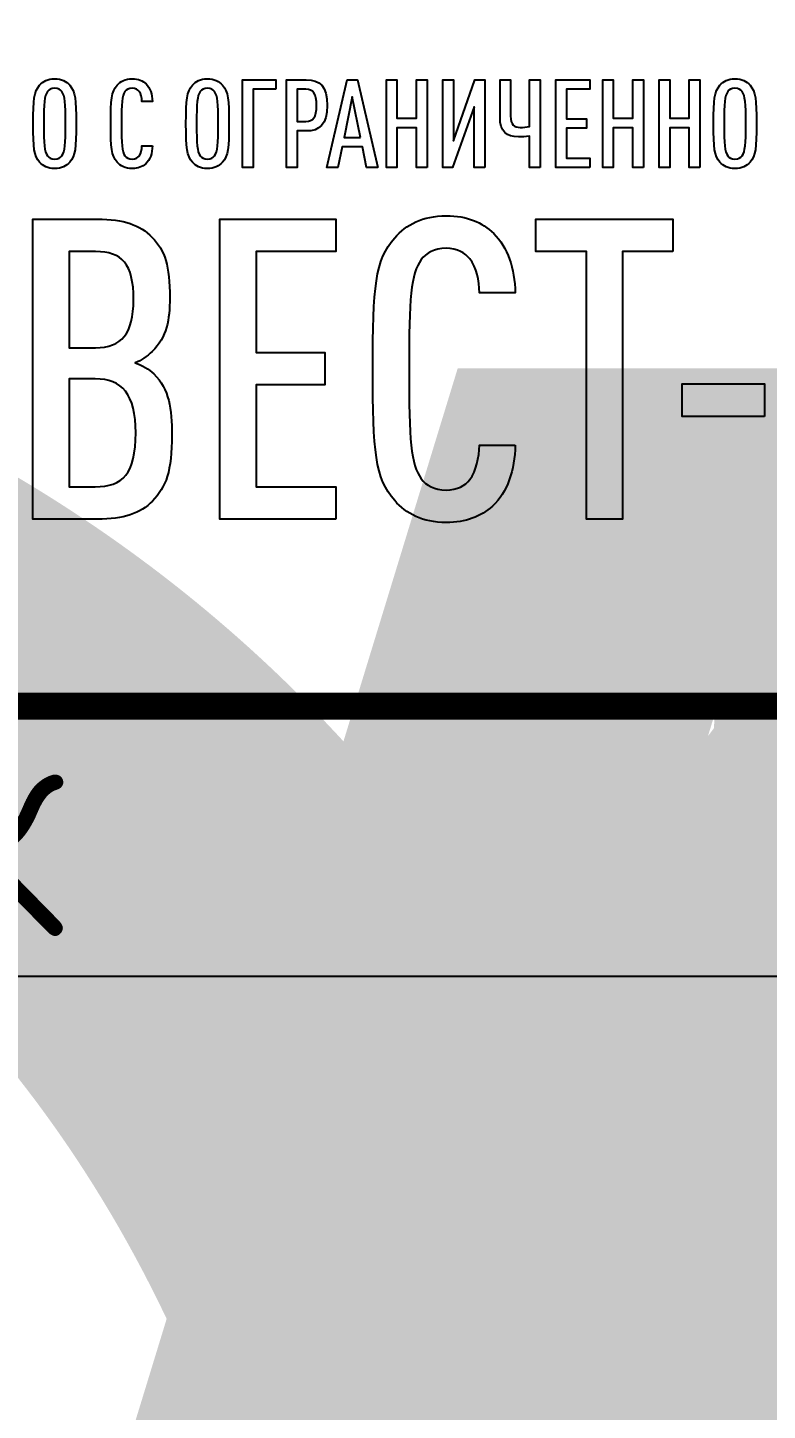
# Model space of a CAD drawing. Header units: metres. Extents: x 1981 to 7362, y 1229 to 3678.
# Drawn here: x 2862.32 to 2876.01, y 1972.21 to 1997.8 of the extents above; entities that cross this region are included whole.
import ezdxf
from ezdxf.enums import TextEntityAlignment as Align

# ---------------------------------------------------------------- set-up
doc = ezdxf.new("R2018")
doc.units = ezdxf.units.M
doc.layers.add('layer 1', color=7, linetype='Continuous')
doc.layers.add('Форматы', color=7, linetype='Continuous')
doc.styles.add('GOST-2.304_Type-B', font='GOST Common.ttf')
doc.styles.get("Standard").update_dxf_attribs({"font": 'GOST Common.ttf'})

# ---------------------------------------------------------------- blocks, each defined once
blk = doc.blocks.new('*U143')
at = {"style": 'GOST-2.304_Type-B'}
blk.add_attdef('РАЗРАБОТАЛ', text='', height=2.5, dxfattribs=at).set_placement((250.501, -264.224), align=Align.MIDDLE_LEFT)
at = {"style": 'GOST-2.304_Type-B', "flags": 8}
for tag, height, p in [('ДАТА', 2.5, (290.074, -264.402)), ('ЛИСТ', 3, (386.388, -271.915)), ('ЛИСТОВ', 3, (403.888, -271.915)), ('ФОРМАТ', 3, (380.972, -294.745))]:
    blk.add_attdef(tag, text='', height=height, dxfattribs=at).set_placement(p, align=Align.MIDDLE_CENTER)
at = {"style": 'GOST-2.304_Type-B'}
blk.add_attdef('ПРОВЕРИЛ', (250.749, -270.729), '', height=2.5, dxfattribs=at)
at = {"lineweight": 30, "flags": 104}
for tag, p in [('ТЕПЛОВЫЕ_СЕТИ', (330, -269.5)), ('ИМЯ_ЧЕРТЕЖА', (330, -284.5))]:
    blk.add_attdef(tag, text='', height=3, dxfattribs=at).set_placement(p, align=Align.MIDDLE_CENTER)
blk = doc.blocks.new('Лого')
at = {"layer": 'layer 1', "color": 159}
for points, knots in [([(3.6114, 2.1207), (3.6114, 2.2208), (3.6083, 2.2533), (3.5849, 2.2792), (3.5849, 2.2792), (3.5707, 2.2949), (3.5514, 2.3056), (3.523, 2.3056), (3.523, 2.3056), (3.4945, 2.3056), (3.4752, 2.2949), (3.461, 2.2792), (3.461, 2.2792), (3.4376, 2.2533), (3.4346, 2.2208), (3.4346, 2.1207), (3.4346, 2.1207), (3.4346, 2.0206), (3.4376, 1.9881), (3.461, 1.9622), (3.461, 1.9622), (3.4752, 1.9465), (3.4945, 1.9358), (3.523, 1.9358), (3.523, 1.9358), (3.5514, 1.9358), (3.5707, 1.9465), (3.5849, 1.9622), (3.5849, 1.9622), (3.6083, 1.9881), (3.6114, 2.0206), (3.6114, 2.1207)], [0, 0, 0, 0, 0.111111, 0.111111, 0.111111, 0.111111, 0.222222, 0.222222, 0.222222, 0.222222, 0.333333, 0.333333, 0.333333, 0.333333, 0.444444, 0.444444, 0.444444, 0.444444, 0.555556, 0.555556, 0.555556, 0.555556, 0.666667, 0.666667, 0.666667, 0.666667, 0.777778, 0.777778, 0.777778, 0.777778, 1, 1, 1, 1]), ([(3.9258, 2.0293), (3.9258, 2.0293), (3.8826, 2.0293), (3.8826, 2.0293), (3.8826, 2.0293), (3.8821, 2.014), (3.879, 1.9983), (3.8709, 1.9876), (3.8709, 1.9876), (3.8653, 1.9805), (3.8562, 1.9749), (3.8425, 1.9749), (3.8425, 1.9749), (3.8282, 1.9749), (3.8186, 1.9805), (3.8125, 1.9886), (3.8125, 1.9886), (3.7998, 2.0059), (3.7978, 2.0349), (3.7978, 2.1207), (3.7978, 2.1207), (3.7978, 2.2065), (3.7998, 2.2355), (3.8125, 2.2528), (3.8125, 2.2528), (3.8186, 2.2609), (3.8282, 2.2665), (3.8425, 2.2665), (3.8425, 2.2665), (3.8562, 2.2665), (3.8653, 2.2609), (3.8709, 2.2538), (3.8709, 2.2538), (3.8795, 2.2431), (3.8821, 2.2279), (3.8826, 2.2126), (3.8826, 2.2126), (3.8826, 2.2126), (3.9258, 2.2126), (3.9258, 2.2126), (3.9258, 2.2126), (3.9252, 2.2421), (3.9166, 2.268), (3.8999, 2.2843), (3.8999, 2.2843), (3.8856, 2.298), (3.8679, 2.3056), (3.8425, 2.3056), (3.8425, 2.3056), (3.814, 2.3056), (3.7942, 2.2949), (3.7805, 2.2792), (3.7805, 2.2792), (3.7566, 2.2517), (3.7541, 2.2208), (3.7541, 2.1207), (3.7541, 2.1207), (3.7541, 2.0206), (3.7566, 1.9897), (3.7805, 1.9622), (3.7805, 1.9622), (3.7942, 1.9465), (3.814, 1.9358), (3.8425, 1.9358), (3.8425, 1.9358), (3.8663, 1.9358), (3.8841, 1.9429), (3.8983, 1.9556), (3.8983, 1.9556), (3.9161, 1.9719), (3.9252, 1.9988), (3.9258, 2.0293)], [0, 0, 0, 0, 0.052632, 0.052632, 0.052632, 0.052632, 0.105263, 0.105263, 0.105263, 0.105263, 0.157895, 0.157895, 0.157895, 0.157895, 0.210526, 0.210526, 0.210526, 0.210526, 0.263158, 0.263158, 0.263158, 0.263158, 0.315789, 0.315789, 0.315789, 0.315789, 0.368421, 0.368421, 0.368421, 0.368421, 0.421053, 0.421053, 0.421053, 0.421053, 0.473684, 0.473684, 0.473684, 0.473684, 0.526316, 0.526316, 0.526316, 0.526316, 0.578947, 0.578947, 0.578947, 0.578947, 0.631579, 0.631579, 0.631579, 0.631579, 0.684211, 0.684211, 0.684211, 0.684211, 0.736842, 0.736842, 0.736842, 0.736842, 0.789474, 0.789474, 0.789474, 0.789474, 0.842105, 0.842105, 0.842105, 0.842105, 0.894737, 0.894737, 0.894737, 0.894737, 1, 1, 1, 1]), ([(4.2407, 2.1207), (4.2407, 2.2208), (4.2376, 2.2533), (4.2143, 2.2792), (4.2143, 2.2792), (4.2, 2.2949), (4.1807, 2.3056), (4.1523, 2.3056), (4.1523, 2.3056), (4.1238, 2.3056), (4.1045, 2.2949), (4.0903, 2.2792), (4.0903, 2.2792), (4.067, 2.2533), (4.0639, 2.2208), (4.0639, 2.1207), (4.0639, 2.1207), (4.0639, 2.0206), (4.067, 1.9881), (4.0903, 1.9622), (4.0903, 1.9622), (4.1045, 1.9465), (4.1238, 1.9358), (4.1523, 1.9358), (4.1523, 1.9358), (4.1807, 1.9358), (4.2, 1.9465), (4.2143, 1.9622), (4.2143, 1.9622), (4.2376, 1.9881), (4.2407, 2.0206), (4.2407, 2.1207)], [0, 0, 0, 0, 0.111111, 0.111111, 0.111111, 0.111111, 0.222222, 0.222222, 0.222222, 0.222222, 0.333333, 0.333333, 0.333333, 0.333333, 0.444444, 0.444444, 0.444444, 0.444444, 0.555556, 0.555556, 0.555556, 0.555556, 0.666667, 0.666667, 0.666667, 0.666667, 0.777778, 0.777778, 0.777778, 0.777778, 1, 1, 1, 1]), ([(4.4337, 2.2624), (4.4337, 2.2624), (4.4337, 2.3015), (4.4337, 2.3015), (4.4337, 2.3015), (4.4337, 2.3015), (4.297, 2.3015), (4.297, 2.3015), (4.297, 2.3015), (4.297, 2.3015), (4.297, 1.9399), (4.297, 1.9399), (4.297, 1.9399), (4.297, 1.9399), (4.3407, 1.9399), (4.3407, 1.9399), (4.3407, 1.9399), (4.3407, 1.9399), (4.3407, 2.2624), (4.3407, 2.2624), (4.3407, 2.2624), (4.3407, 2.2624), (4.4337, 2.2624), (4.4337, 2.2624)], [0, 0, 0, 0, 0.142857, 0.142857, 0.142857, 0.142857, 0.285714, 0.285714, 0.285714, 0.285714, 0.428571, 0.428571, 0.428571, 0.428571, 0.571429, 0.571429, 0.571429, 0.571429, 0.714286, 0.714286, 0.714286, 0.714286, 1, 1, 1, 1]), ([(4.6455, 2.1959), (4.6455, 2.2761), (4.6145, 2.3015), (4.5596, 2.3015), (4.5596, 2.3015), (4.5596, 2.3015), (4.4784, 2.3015), (4.4784, 2.3015), (4.4784, 2.3015), (4.4784, 2.3015), (4.4784, 1.9399), (4.4784, 1.9399), (4.4784, 1.9399), (4.4784, 1.9399), (4.522, 1.9399), (4.522, 1.9399), (4.522, 1.9399), (4.522, 1.9399), (4.522, 2.0907), (4.522, 2.0907), (4.522, 2.0907), (4.522, 2.0907), (4.5596, 2.0907), (4.5596, 2.0907), (4.5596, 2.0907), (4.6135, 2.0907), (4.6455, 2.1166), (4.6455, 2.1959)], [0, 0, 0, 0, 0.125, 0.125, 0.125, 0.125, 0.25, 0.25, 0.25, 0.25, 0.375, 0.375, 0.375, 0.375, 0.5, 0.5, 0.5, 0.5, 0.625, 0.625, 0.625, 0.625, 0.75, 0.75, 0.75, 0.75, 1, 1, 1, 1]), ([(4.8542, 1.9399), (4.8542, 1.9399), (4.7704, 2.3015), (4.7704, 2.3015), (4.7704, 2.3015), (4.7704, 2.3015), (4.7283, 2.3015), (4.7283, 2.3015), (4.7283, 2.3015), (4.7283, 2.3015), (4.6439, 1.9399), (4.6439, 1.9399), (4.6439, 1.9399), (4.6439, 1.9399), (4.6897, 1.9399), (4.6897, 1.9399), (4.6897, 1.9399), (4.6897, 1.9399), (4.7069, 2.0252), (4.7069, 2.0252), (4.7069, 2.0252), (4.7069, 2.0252), (4.7907, 2.0252), (4.7907, 2.0252), (4.7907, 2.0252), (4.7907, 2.0252), (4.808, 1.9399), (4.808, 1.9399), (4.808, 1.9399), (4.808, 1.9399), (4.8542, 1.9399), (4.8542, 1.9399)], [0, 0, 0, 0, 0.111111, 0.111111, 0.111111, 0.111111, 0.222222, 0.222222, 0.222222, 0.222222, 0.333333, 0.333333, 0.333333, 0.333333, 0.444444, 0.444444, 0.444444, 0.444444, 0.555556, 0.555556, 0.555556, 0.555556, 0.666667, 0.666667, 0.666667, 0.666667, 0.777778, 0.777778, 0.777778, 0.777778, 1, 1, 1, 1]), ([(5.0569, 1.9399), (5.0569, 1.9399), (5.0569, 2.3015), (5.0569, 2.3015), (5.0569, 2.3015), (5.0569, 2.3015), (5.0132, 2.3015), (5.0132, 2.3015), (5.0132, 2.3015), (5.0132, 2.3015), (5.0132, 2.1436), (5.0132, 2.1436), (5.0132, 2.1436), (5.0132, 2.1436), (4.933, 2.1436), (4.933, 2.1436), (4.933, 2.1436), (4.933, 2.1436), (4.933, 2.3015), (4.933, 2.3015), (4.933, 2.3015), (4.933, 2.3015), (4.8893, 2.3015), (4.8893, 2.3015), (4.8893, 2.3015), (4.8893, 2.3015), (4.8893, 1.9399), (4.8893, 1.9399), (4.8893, 1.9399), (4.8893, 1.9399), (4.933, 1.9399), (4.933, 1.9399), (4.933, 1.9399), (4.933, 1.9399), (4.933, 2.1039), (4.933, 2.1039), (4.933, 2.1039), (4.933, 2.1039), (5.0132, 2.1039), (5.0132, 2.1039), (5.0132, 2.1039), (5.0132, 2.1039), (5.0132, 1.9399), (5.0132, 1.9399), (5.0132, 1.9399), (5.0132, 1.9399), (5.0569, 1.9399), (5.0569, 1.9399)], [0, 0, 0, 0, 0.076923, 0.076923, 0.076923, 0.076923, 0.153846, 0.153846, 0.153846, 0.153846, 0.230769, 0.230769, 0.230769, 0.230769, 0.307692, 0.307692, 0.307692, 0.307692, 0.384615, 0.384615, 0.384615, 0.384615, 0.461538, 0.461538, 0.461538, 0.461538, 0.538462, 0.538462, 0.538462, 0.538462, 0.615385, 0.615385, 0.615385, 0.615385, 0.692308, 0.692308, 0.692308, 0.692308, 0.769231, 0.769231, 0.769231, 0.769231, 0.846154, 0.846154, 0.846154, 0.846154, 1, 1, 1, 1]), ([(5.2946, 1.9399), (5.2946, 1.9399), (5.2946, 2.3015), (5.2946, 2.3015), (5.2946, 2.3015), (5.2946, 2.3015), (5.2545, 2.3015), (5.2545, 2.3015), (5.2545, 2.3015), (5.2545, 2.3015), (5.1656, 2.0501), (5.1656, 2.0501), (5.1656, 2.0501), (5.1656, 2.0501), (5.1656, 2.3015), (5.1656, 2.3015), (5.1656, 2.3015), (5.1656, 2.3015), (5.1219, 2.3015), (5.1219, 2.3015), (5.1219, 2.3015), (5.1219, 2.3015), (5.1219, 1.9399), (5.1219, 1.9399), (5.1219, 1.9399), (5.1219, 1.9399), (5.1625, 1.9399), (5.1625, 1.9399), (5.1625, 1.9399), (5.1625, 1.9399), (5.2509, 2.1908), (5.2509, 2.1908), (5.2509, 2.1908), (5.2509, 2.1908), (5.2509, 1.9399), (5.2509, 1.9399), (5.2509, 1.9399), (5.2509, 1.9399), (5.2946, 1.9399), (5.2946, 1.9399)], [0, 0, 0, 0, 0.090909, 0.090909, 0.090909, 0.090909, 0.181818, 0.181818, 0.181818, 0.181818, 0.272727, 0.272727, 0.272727, 0.272727, 0.363636, 0.363636, 0.363636, 0.363636, 0.454545, 0.454545, 0.454545, 0.454545, 0.545455, 0.545455, 0.545455, 0.545455, 0.636364, 0.636364, 0.636364, 0.636364, 0.727273, 0.727273, 0.727273, 0.727273, 0.818182, 0.818182, 0.818182, 0.818182, 1, 1, 1, 1]), ([(5.5227, 1.9399), (5.5227, 1.9399), (5.5227, 2.3015), (5.5227, 2.3015), (5.5227, 2.3015), (5.5227, 2.3015), (5.479, 2.3015), (5.479, 2.3015), (5.479, 2.3015), (5.479, 2.3015), (5.479, 2.1085), (5.479, 2.1085), (5.479, 2.1085), (5.4658, 2.1065), (5.4546, 2.1055), (5.4404, 2.1055), (5.4404, 2.1055), (5.4165, 2.1055), (5.4013, 2.1141), (5.4013, 2.1532), (5.4013, 2.1532), (5.4013, 2.1532), (5.4013, 2.3015), (5.4013, 2.3015), (5.4013, 2.3015), (5.4013, 2.3015), (5.3576, 2.3015), (5.3576, 2.3015), (5.3576, 2.3015), (5.3576, 2.3015), (5.3576, 2.1486), (5.3576, 2.1486), (5.3576, 2.1486), (5.3576, 2.0867), (5.384, 2.0664), (5.4338, 2.0664), (5.4338, 2.0664), (5.4485, 2.0664), (5.4627, 2.0674), (5.479, 2.0699), (5.479, 2.0699), (5.479, 2.0699), (5.479, 1.9399), (5.479, 1.9399), (5.479, 1.9399), (5.479, 1.9399), (5.5227, 1.9399), (5.5227, 1.9399)], [0, 0, 0, 0, 0.076923, 0.076923, 0.076923, 0.076923, 0.153846, 0.153846, 0.153846, 0.153846, 0.230769, 0.230769, 0.230769, 0.230769, 0.307692, 0.307692, 0.307692, 0.307692, 0.384615, 0.384615, 0.384615, 0.384615, 0.461538, 0.461538, 0.461538, 0.461538, 0.538462, 0.538462, 0.538462, 0.538462, 0.615385, 0.615385, 0.615385, 0.615385, 0.692308, 0.692308, 0.692308, 0.692308, 0.769231, 0.769231, 0.769231, 0.769231, 0.846154, 0.846154, 0.846154, 0.846154, 1, 1, 1, 1]), ([(5.7273, 1.9399), (5.7273, 1.9399), (5.7273, 1.979), (5.7273, 1.979), (5.7273, 1.979), (5.7273, 1.979), (5.6314, 1.979), (5.6314, 1.979), (5.6314, 1.979), (5.6314, 1.979), (5.6314, 2.1019), (5.6314, 2.1019), (5.6314, 2.1019), (5.6314, 2.1019), (5.7141, 2.1019), (5.7141, 2.1019), (5.7141, 2.1019), (5.7141, 2.1019), (5.7141, 2.141), (5.7141, 2.141), (5.7141, 2.141), (5.7141, 2.141), (5.6314, 2.141), (5.6314, 2.141), (5.6314, 2.141), (5.6314, 2.141), (5.6314, 2.2624), (5.6314, 2.2624), (5.6314, 2.2624), (5.6314, 2.2624), (5.7273, 2.2624), (5.7273, 2.2624), (5.7273, 2.2624), (5.7273, 2.2624), (5.7273, 2.3015), (5.7273, 2.3015), (5.7273, 2.3015), (5.7273, 2.3015), (5.5877, 2.3015), (5.5877, 2.3015), (5.5877, 2.3015), (5.5877, 2.3015), (5.5877, 1.9399), (5.5877, 1.9399), (5.5877, 1.9399), (5.5877, 1.9399), (5.7273, 1.9399), (5.7273, 1.9399)], [0, 0, 0, 0, 0.076923, 0.076923, 0.076923, 0.076923, 0.153846, 0.153846, 0.153846, 0.153846, 0.230769, 0.230769, 0.230769, 0.230769, 0.307692, 0.307692, 0.307692, 0.307692, 0.384615, 0.384615, 0.384615, 0.384615, 0.461538, 0.461538, 0.461538, 0.461538, 0.538462, 0.538462, 0.538462, 0.538462, 0.615385, 0.615385, 0.615385, 0.615385, 0.692308, 0.692308, 0.692308, 0.692308, 0.769231, 0.769231, 0.769231, 0.769231, 0.846154, 0.846154, 0.846154, 0.846154, 1, 1, 1, 1]), ([(5.9483, 1.9399), (5.9483, 1.9399), (5.9483, 2.3015), (5.9483, 2.3015), (5.9483, 2.3015), (5.9483, 2.3015), (5.9046, 2.3015), (5.9046, 2.3015), (5.9046, 2.3015), (5.9046, 2.3015), (5.9046, 2.1436), (5.9046, 2.1436), (5.9046, 2.1436), (5.9046, 2.1436), (5.8244, 2.1436), (5.8244, 2.1436), (5.8244, 2.1436), (5.8244, 2.1436), (5.8244, 2.3015), (5.8244, 2.3015), (5.8244, 2.3015), (5.8244, 2.3015), (5.7807, 2.3015), (5.7807, 2.3015), (5.7807, 2.3015), (5.7807, 2.3015), (5.7807, 1.9399), (5.7807, 1.9399), (5.7807, 1.9399), (5.7807, 1.9399), (5.8244, 1.9399), (5.8244, 1.9399), (5.8244, 1.9399), (5.8244, 1.9399), (5.8244, 2.1039), (5.8244, 2.1039), (5.8244, 2.1039), (5.8244, 2.1039), (5.9046, 2.1039), (5.9046, 2.1039), (5.9046, 2.1039), (5.9046, 2.1039), (5.9046, 1.9399), (5.9046, 1.9399), (5.9046, 1.9399), (5.9046, 1.9399), (5.9483, 1.9399), (5.9483, 1.9399)], [0, 0, 0, 0, 0.076923, 0.076923, 0.076923, 0.076923, 0.153846, 0.153846, 0.153846, 0.153846, 0.230769, 0.230769, 0.230769, 0.230769, 0.307692, 0.307692, 0.307692, 0.307692, 0.384615, 0.384615, 0.384615, 0.384615, 0.461538, 0.461538, 0.461538, 0.461538, 0.538462, 0.538462, 0.538462, 0.538462, 0.615385, 0.615385, 0.615385, 0.615385, 0.692308, 0.692308, 0.692308, 0.692308, 0.769231, 0.769231, 0.769231, 0.769231, 0.846154, 0.846154, 0.846154, 0.846154, 1, 1, 1, 1]), ([(6.1809, 1.9399), (6.1809, 1.9399), (6.1809, 2.3015), (6.1809, 2.3015), (6.1809, 2.3015), (6.1809, 2.3015), (6.1372, 2.3015), (6.1372, 2.3015), (6.1372, 2.3015), (6.1372, 2.3015), (6.1372, 2.1436), (6.1372, 2.1436), (6.1372, 2.1436), (6.1372, 2.1436), (6.057, 2.1436), (6.057, 2.1436), (6.057, 2.1436), (6.057, 2.1436), (6.057, 2.3015), (6.057, 2.3015), (6.057, 2.3015), (6.057, 2.3015), (6.0133, 2.3015), (6.0133, 2.3015), (6.0133, 2.3015), (6.0133, 2.3015), (6.0133, 1.9399), (6.0133, 1.9399), (6.0133, 1.9399), (6.0133, 1.9399), (6.057, 1.9399), (6.057, 1.9399), (6.057, 1.9399), (6.057, 1.9399), (6.057, 2.1039), (6.057, 2.1039), (6.057, 2.1039), (6.057, 2.1039), (6.1372, 2.1039), (6.1372, 2.1039), (6.1372, 2.1039), (6.1372, 2.1039), (6.1372, 1.9399), (6.1372, 1.9399), (6.1372, 1.9399), (6.1372, 1.9399), (6.1809, 1.9399), (6.1809, 1.9399)], [0, 0, 0, 0, 0.076923, 0.076923, 0.076923, 0.076923, 0.153846, 0.153846, 0.153846, 0.153846, 0.230769, 0.230769, 0.230769, 0.230769, 0.307692, 0.307692, 0.307692, 0.307692, 0.384615, 0.384615, 0.384615, 0.384615, 0.461538, 0.461538, 0.461538, 0.461538, 0.538462, 0.538462, 0.538462, 0.538462, 0.615385, 0.615385, 0.615385, 0.615385, 0.692308, 0.692308, 0.692308, 0.692308, 0.769231, 0.769231, 0.769231, 0.769231, 0.846154, 0.846154, 0.846154, 0.846154, 1, 1, 1, 1]), ([(6.4141, 2.1207), (6.4141, 2.2208), (6.411, 2.2533), (6.3877, 2.2792), (6.3877, 2.2792), (6.3734, 2.2949), (6.3541, 2.3056), (6.3257, 2.3056), (6.3257, 2.3056), (6.2972, 2.3056), (6.2779, 2.2949), (6.2637, 2.2792), (6.2637, 2.2792), (6.2404, 2.2533), (6.2373, 2.2208), (6.2373, 2.1207), (6.2373, 2.1207), (6.2373, 2.0206), (6.2404, 1.9881), (6.2637, 1.9622), (6.2637, 1.9622), (6.2779, 1.9465), (6.2972, 1.9358), (6.3257, 1.9358), (6.3257, 1.9358), (6.3541, 1.9358), (6.3734, 1.9465), (6.3877, 1.9622), (6.3877, 1.9622), (6.411, 1.9881), (6.4141, 2.0206), (6.4141, 2.1207)], [0, 0, 0, 0, 0.111111, 0.111111, 0.111111, 0.111111, 0.222222, 0.222222, 0.222222, 0.222222, 0.333333, 0.333333, 0.333333, 0.333333, 0.444444, 0.444444, 0.444444, 0.444444, 0.555556, 0.555556, 0.555556, 0.555556, 0.666667, 0.666667, 0.666667, 0.666667, 0.777778, 0.777778, 0.777778, 0.777778, 1, 1, 1, 1]), ([(3.5677, 2.1207), (3.5677, 2.0349), (3.5651, 2.0059), (3.5524, 1.9886), (3.5524, 1.9886), (3.5463, 1.9805), (3.5372, 1.9749), (3.523, 1.9749), (3.523, 1.9749), (3.5088, 1.9749), (3.4991, 1.9805), (3.493, 1.9886), (3.493, 1.9886), (3.4803, 2.0059), (3.4783, 2.0349), (3.4783, 2.1207), (3.4783, 2.1207), (3.4783, 2.2065), (3.4803, 2.2355), (3.493, 2.2528), (3.493, 2.2528), (3.4991, 2.2609), (3.5088, 2.2665), (3.523, 2.2665), (3.523, 2.2665), (3.5372, 2.2665), (3.5463, 2.2609), (3.5524, 2.2528), (3.5524, 2.2528), (3.5651, 2.2355), (3.5677, 2.2065), (3.5677, 2.1207)], [0, 0, 0, 0, 0.111111, 0.111111, 0.111111, 0.111111, 0.222222, 0.222222, 0.222222, 0.222222, 0.333333, 0.333333, 0.333333, 0.333333, 0.444444, 0.444444, 0.444444, 0.444444, 0.555556, 0.555556, 0.555556, 0.555556, 0.666667, 0.666667, 0.666667, 0.666667, 0.777778, 0.777778, 0.777778, 0.777778, 1, 1, 1, 1]), ([(4.197, 2.1207), (4.197, 2.0349), (4.1944, 2.0059), (4.1817, 1.9886), (4.1817, 1.9886), (4.1756, 1.9805), (4.1665, 1.9749), (4.1523, 1.9749), (4.1523, 1.9749), (4.1381, 1.9749), (4.1284, 1.9805), (4.1223, 1.9886), (4.1223, 1.9886), (4.1096, 2.0059), (4.1076, 2.0349), (4.1076, 2.1207), (4.1076, 2.1207), (4.1076, 2.2065), (4.1096, 2.2355), (4.1223, 2.2528), (4.1223, 2.2528), (4.1284, 2.2609), (4.1381, 2.2665), (4.1523, 2.2665), (4.1523, 2.2665), (4.1665, 2.2665), (4.1756, 2.2609), (4.1817, 2.2528), (4.1817, 2.2528), (4.1944, 2.2355), (4.197, 2.2065), (4.197, 2.1207)], [0, 0, 0, 0, 0.111111, 0.111111, 0.111111, 0.111111, 0.222222, 0.222222, 0.222222, 0.222222, 0.333333, 0.333333, 0.333333, 0.333333, 0.444444, 0.444444, 0.444444, 0.444444, 0.555556, 0.555556, 0.555556, 0.555556, 0.666667, 0.666667, 0.666667, 0.666667, 0.777778, 0.777778, 0.777778, 0.777778, 1, 1, 1, 1]), ([(4.6018, 2.1959), (4.6018, 2.1476), (4.5876, 2.1298), (4.5581, 2.1298), (4.5581, 2.1298), (4.5581, 2.1298), (4.522, 2.1298), (4.522, 2.1298), (4.522, 2.1298), (4.522, 2.1298), (4.522, 2.2624), (4.522, 2.2624), (4.522, 2.2624), (4.522, 2.2624), (4.5581, 2.2624), (4.5581, 2.2624), (4.5581, 2.2624), (4.5876, 2.2624), (4.6018, 2.2446), (4.6018, 2.1959)], [0, 0, 0, 0, 0.166667, 0.166667, 0.166667, 0.166667, 0.333333, 0.333333, 0.333333, 0.333333, 0.5, 0.5, 0.5, 0.5, 0.666667, 0.666667, 0.666667, 0.666667, 1, 1, 1, 1]), ([(4.7826, 2.0643), (4.7826, 2.0643), (4.7151, 2.0643), (4.7151, 2.0643), (4.7151, 2.0643), (4.7151, 2.0643), (4.7491, 2.2309), (4.7491, 2.2309), (4.7491, 2.2309), (4.7491, 2.2309), (4.7826, 2.0643), (4.7826, 2.0643)], [0, 0, 0, 0, 0.25, 0.25, 0.25, 0.25, 0.5, 0.5, 0.5, 0.5, 1, 1, 1, 1]), ([(6.3704, 2.1207), (6.3704, 2.0349), (6.3678, 2.0059), (6.3551, 1.9886), (6.3551, 1.9886), (6.349, 1.9805), (6.3399, 1.9749), (6.3257, 1.9749), (6.3257, 1.9749), (6.3115, 1.9749), (6.3018, 1.9805), (6.2957, 1.9886), (6.2957, 1.9886), (6.283, 2.0059), (6.281, 2.0349), (6.281, 2.1207), (6.281, 2.1207), (6.281, 2.2065), (6.283, 2.2355), (6.2957, 2.2528), (6.2957, 2.2528), (6.3018, 2.2609), (6.3115, 2.2665), (6.3257, 2.2665), (6.3257, 2.2665), (6.3399, 2.2665), (6.349, 2.2609), (6.3551, 2.2528), (6.3551, 2.2528), (6.3678, 2.2355), (6.3704, 2.2065), (6.3704, 2.1207)], [0, 0, 0, 0, 0.111111, 0.111111, 0.111111, 0.111111, 0.222222, 0.222222, 0.222222, 0.222222, 0.333333, 0.333333, 0.333333, 0.333333, 0.444444, 0.444444, 0.444444, 0.444444, 0.555556, 0.555556, 0.555556, 0.555556, 0.666667, 0.666667, 0.666667, 0.666667, 0.777778, 0.777778, 0.777778, 0.777778, 1, 1, 1, 1]), ([(4.0059, 0.8385), (4.0059, 0.9444), (3.9954, 1.0277), (3.9312, 1.0902), (3.9312, 1.0902), (3.9104, 1.1093), (3.8826, 1.1267), (3.8549, 1.1353), (3.8549, 1.1353), (3.8792, 1.1457), (3.9035, 1.1614), (3.9243, 1.1822), (3.9243, 1.1822), (3.985, 1.2412), (3.9972, 1.3141), (3.9972, 1.4026), (3.9972, 1.4026), (3.9972, 1.5363), (3.9781, 1.597), (3.9243, 1.6525), (3.9243, 1.6525), (3.8739, 1.7046), (3.808, 1.7272), (3.6987, 1.7272), (3.6987, 1.7272), (3.6987, 1.7272), (3.4331, 1.7272), (3.4331, 1.7272), (3.4331, 1.7272), (3.4331, 1.7272), (3.4331, 0.4914), (3.4331, 0.4914), (3.4331, 0.4914), (3.4331, 0.4914), (3.6987, 0.4914), (3.6987, 0.4914), (3.6987, 0.4914), (3.808, 0.4914), (3.8757, 0.514), (3.926, 0.5661), (3.926, 0.5661), (3.9816, 0.6233), (4.0059, 0.6893), (4.0059, 0.8385)], [0, 0, 0, 0, 0.083333, 0.083333, 0.083333, 0.083333, 0.166667, 0.166667, 0.166667, 0.166667, 0.25, 0.25, 0.25, 0.25, 0.333333, 0.333333, 0.333333, 0.333333, 0.416667, 0.416667, 0.416667, 0.416667, 0.5, 0.5, 0.5, 0.5, 0.583333, 0.583333, 0.583333, 0.583333, 0.666667, 0.666667, 0.666667, 0.666667, 0.75, 0.75, 0.75, 0.75, 0.833333, 0.833333, 0.833333, 0.833333, 1, 1, 1, 1]), ([(4.681, 0.4914), (4.681, 0.4914), (4.681, 0.6251), (4.681, 0.6251), (4.681, 0.6251), (4.681, 0.6251), (4.353, 0.6251), (4.353, 0.6251), (4.353, 0.6251), (4.353, 0.6251), (4.353, 1.0451), (4.353, 1.0451), (4.353, 1.0451), (4.353, 1.0451), (4.6359, 1.0451), (4.6359, 1.0451), (4.6359, 1.0451), (4.6359, 1.0451), (4.6359, 1.1787), (4.6359, 1.1787), (4.6359, 1.1787), (4.6359, 1.1787), (4.353, 1.1787), (4.353, 1.1787), (4.353, 1.1787), (4.353, 1.1787), (4.353, 1.5935), (4.353, 1.5935), (4.353, 1.5935), (4.353, 1.5935), (4.681, 1.5935), (4.681, 1.5935), (4.681, 1.5935), (4.681, 1.5935), (4.681, 1.7272), (4.681, 1.7272), (4.681, 1.7272), (4.681, 1.7272), (4.2037, 1.7272), (4.2037, 1.7272), (4.2037, 1.7272), (4.2037, 1.7272), (4.2037, 0.4914), (4.2037, 0.4914), (4.2037, 0.4914), (4.2037, 0.4914), (4.681, 0.4914), (4.681, 0.4914)], [0, 0, 0, 0, 0.076923, 0.076923, 0.076923, 0.076923, 0.153846, 0.153846, 0.153846, 0.153846, 0.230769, 0.230769, 0.230769, 0.230769, 0.307692, 0.307692, 0.307692, 0.307692, 0.384615, 0.384615, 0.384615, 0.384615, 0.461538, 0.461538, 0.461538, 0.461538, 0.538462, 0.538462, 0.538462, 0.538462, 0.615385, 0.615385, 0.615385, 0.615385, 0.692308, 0.692308, 0.692308, 0.692308, 0.769231, 0.769231, 0.769231, 0.769231, 0.846154, 0.846154, 0.846154, 0.846154, 1, 1, 1, 1]), ([(5.4204, 0.7969), (5.4204, 0.7969), (5.2728, 0.7969), (5.2728, 0.7969), (5.2728, 0.7969), (5.2711, 0.7448), (5.2607, 0.691), (5.2329, 0.6546), (5.2329, 0.6546), (5.2138, 0.6303), (5.1826, 0.6112), (5.1357, 0.6112), (5.1357, 0.6112), (5.0871, 0.6112), (5.0541, 0.6303), (5.0333, 0.658), (5.0333, 0.658), (4.9899, 0.7171), (4.983, 0.816), (4.983, 1.1093), (4.983, 1.1093), (4.983, 1.4026), (4.9899, 1.5015), (5.0333, 1.5606), (5.0333, 1.5606), (5.0541, 1.5883), (5.0871, 1.6074), (5.1357, 1.6074), (5.1357, 1.6074), (5.1826, 1.6074), (5.2138, 1.5883), (5.2329, 1.564), (5.2329, 1.564), (5.2624, 1.5276), (5.2711, 1.4755), (5.2728, 1.4234), (5.2728, 1.4234), (5.2728, 1.4234), (5.4204, 1.4234), (5.4204, 1.4234), (5.4204, 1.4234), (5.4186, 1.5241), (5.3891, 1.6126), (5.3318, 1.6682), (5.3318, 1.6682), (5.2832, 1.715), (5.2225, 1.7411), (5.1357, 1.7411), (5.1357, 1.7411), (5.0385, 1.7411), (4.9708, 1.7046), (4.924, 1.6508), (4.924, 1.6508), (4.8424, 1.5571), (4.8337, 1.4512), (4.8337, 1.1093), (4.8337, 1.1093), (4.8337, 0.7674), (4.8424, 0.6615), (4.924, 0.5678), (4.924, 0.5678), (4.9708, 0.514), (5.0385, 0.4775), (5.1357, 0.4775), (5.1357, 0.4775), (5.2173, 0.4775), (5.278, 0.5018), (5.3266, 0.5452), (5.3266, 0.5452), (5.3874, 0.6008), (5.4186, 0.6928), (5.4204, 0.7969)], [0, 0, 0, 0, 0.052632, 0.052632, 0.052632, 0.052632, 0.105263, 0.105263, 0.105263, 0.105263, 0.157895, 0.157895, 0.157895, 0.157895, 0.210526, 0.210526, 0.210526, 0.210526, 0.263158, 0.263158, 0.263158, 0.263158, 0.315789, 0.315789, 0.315789, 0.315789, 0.368421, 0.368421, 0.368421, 0.368421, 0.421053, 0.421053, 0.421053, 0.421053, 0.473684, 0.473684, 0.473684, 0.473684, 0.526316, 0.526316, 0.526316, 0.526316, 0.578947, 0.578947, 0.578947, 0.578947, 0.631579, 0.631579, 0.631579, 0.631579, 0.684211, 0.684211, 0.684211, 0.684211, 0.736842, 0.736842, 0.736842, 0.736842, 0.789474, 0.789474, 0.789474, 0.789474, 0.842105, 0.842105, 0.842105, 0.842105, 0.894737, 0.894737, 0.894737, 0.894737, 1, 1, 1, 1]), ([(6.0695, 1.5935), (6.0695, 1.5935), (6.0695, 1.7272), (6.0695, 1.7272), (6.0695, 1.7272), (6.0695, 1.7272), (5.5054, 1.7272), (5.5054, 1.7272), (5.5054, 1.7272), (5.5054, 1.7272), (5.5054, 1.5935), (5.5054, 1.5935), (5.5054, 1.5935), (5.5054, 1.5935), (5.7137, 1.5935), (5.7137, 1.5935), (5.7137, 1.5935), (5.7137, 1.5935), (5.7137, 0.4914), (5.7137, 0.4914), (5.7137, 0.4914), (5.7137, 0.4914), (5.8629, 0.4914), (5.8629, 0.4914), (5.8629, 0.4914), (5.8629, 0.4914), (5.8629, 1.5935), (5.8629, 1.5935), (5.8629, 1.5935), (5.8629, 1.5935), (6.0695, 1.5935), (6.0695, 1.5935)], [0, 0, 0, 0, 0.111111, 0.111111, 0.111111, 0.111111, 0.222222, 0.222222, 0.222222, 0.222222, 0.333333, 0.333333, 0.333333, 0.333333, 0.444444, 0.444444, 0.444444, 0.444444, 0.555556, 0.555556, 0.555556, 0.555556, 0.666667, 0.666667, 0.666667, 0.666667, 0.777778, 0.777778, 0.777778, 0.777778, 1, 1, 1, 1]), ([(3.8479, 1.3957), (3.8479, 1.2551), (3.7976, 1.1978), (3.6917, 1.1978), (3.6917, 1.1978), (3.6917, 1.1978), (3.5824, 1.1978), (3.5824, 1.1978), (3.5824, 1.1978), (3.5824, 1.1978), (3.5824, 1.5935), (3.5824, 1.5935), (3.5824, 1.5935), (3.5824, 1.5935), (3.6917, 1.5935), (3.6917, 1.5935), (3.6917, 1.5935), (3.7993, 1.5935), (3.8479, 1.5449), (3.8479, 1.3957)], [0, 0, 0, 0, 0.166667, 0.166667, 0.166667, 0.166667, 0.333333, 0.333333, 0.333333, 0.333333, 0.5, 0.5, 0.5, 0.5, 0.666667, 0.666667, 0.666667, 0.666667, 1, 1, 1, 1]), ([(3.8566, 0.8472), (3.8566, 0.6771), (3.8028, 0.6251), (3.69, 0.6251), (3.69, 0.6251), (3.69, 0.6251), (3.5824, 0.6251), (3.5824, 0.6251), (3.5824, 0.6251), (3.5824, 0.6251), (3.5824, 1.0694), (3.5824, 1.0694), (3.5824, 1.0694), (3.5824, 1.0694), (3.69, 1.0694), (3.69, 1.0694), (3.69, 1.0694), (3.8011, 1.0694), (3.8566, 1.0069), (3.8566, 0.8472)], [0, 0, 0, 0, 0.166667, 0.166667, 0.166667, 0.166667, 0.333333, 0.333333, 0.333333, 0.333333, 0.5, 0.5, 0.5, 0.5, 0.666667, 0.666667, 0.666667, 0.666667, 1, 1, 1, 1]), ([(6.4478, 0.9149), (6.4478, 0.9149), (6.4478, 1.0486), (6.4478, 1.0486), (6.4478, 1.0486), (6.4478, 1.0486), (6.1077, 1.0486), (6.1077, 1.0486), (6.1077, 1.0486), (6.1077, 1.0486), (6.1077, 0.9149), (6.1077, 0.9149), (6.1077, 0.9149), (6.1077, 0.9149), (6.4478, 0.9149), (6.4478, 0.9149)], [0, 0, 0, 0, 0.2, 0.2, 0.2, 0.2, 0.4, 0.4, 0.4, 0.4, 0.6, 0.6, 0.6, 0.6, 1, 1, 1, 1])]:
    blk.add_open_spline(points, degree=3, knots=knots, dxfattribs=at)
blk = doc.blocks.new('*U142')
blk.add_lwpolyline([(0, 0), (210, 0), (210, -297), (0, -297)], close=True)
at = {"const_width": 0.5}
blk.add_lwpolyline([(20, -5), (205, -5), (205, -292), (20, -292)], close=True, dxfattribs=at)
at = {"xscale": 4.492609629394886, "yscale": 4.492609629394886, "zscale": 4.492609629394886}
blk.add_blockref('Лого', (158.434, -290.745), dxfattribs=at)
at = {"style": 'GOST-2.304_Type-B'}
blk.add_attdef('РАЗРАБОТАЛ', text='', height=2.5, dxfattribs=at).set_placement((40.501, -264.224), align=Align.MIDDLE_LEFT)
at = {"style": 'GOST-2.304_Type-B', "flags": 8}
for tag, height, p in [('ДАТА', 2.5, (80.074, -264.402)), ('ЛИСТ', 3, (176.388, -271.915)), ('ЛИСТОВ', 3, (193.888, -271.915)), ('ФОРМАТ', 3, (170.972, -294.745))]:
    blk.add_attdef(tag, text='', height=height, dxfattribs=at).set_placement(p, align=Align.MIDDLE_CENTER)
at = {"style": 'GOST-2.304_Type-B'}
blk.add_attdef('ПРОВЕРИЛ', (40.749, -270.729), '', height=2.5, dxfattribs=at)
at = {"lineweight": 30, "flags": 104}
for tag, p in [('ТЕПЛОВЫЕ_СЕТИ', (120, -269.5)), ('ИМЯ_ЧЕРТЕЖА', (120, -284.5))]:
    blk.add_attdef(tag, text='', height=3, dxfattribs=at).set_placement(p, align=Align.MIDDLE_CENTER)

msp = doc.modelspace()

# ---------------------------------------------------------------- block references
at = {"layer": 'Форматы'}
ref = msp.add_blockref('*U143', (2228.058, 2277.24), dxfattribs=at)
lines = msp.add_mtext('Общие данные (Начало)', dxfattribs={"layer": '0', "insert": (2558.058, 1992.74), "char_height": 70, "attachment_point": 1})
ref.add_attrib('ИМЯ_ЧЕРТЕЖА', '', (2558.058, 1992.74), dxfattribs={"flags": 104}).embed_mtext(lines)
lines = msp.add_mtext('Тепломеханические решения тепловых сетей', dxfattribs={"layer": '0', "insert": (2558.058, 2007.74), "char_height": 70, "attachment_point": 1})
ref.add_attrib('ТЕПЛОВЫЕ_СЕТИ', '', (2558.058, 2007.74), dxfattribs={"flags": 104}).embed_mtext(lines)
ref = msp.add_blockref('*U142', (2688.556, 2277.24), dxfattribs=at)
lines = msp.add_mtext('Общие данные (Окончание)', dxfattribs={"layer": '0', "insert": (2808.556, 1992.74), "char_height": 70, "attachment_point": 1})
ref.add_attrib('ИМЯ_ЧЕРТЕЖА', '', (2808.556, 1992.74), dxfattribs={"flags": 104}).embed_mtext(lines)
lines = msp.add_mtext('Тепломеханические решения тепловых сетей', dxfattribs={"layer": '0', "insert": (2808.556, 2007.74), "char_height": 70, "attachment_point": 1})
ref.add_attrib('ТЕПЛОВЫЕ_СЕТИ', '', (2808.556, 2007.74), dxfattribs={"flags": 104}).embed_mtext(lines)
ref.add_attrib('ФОРМАТ', 'А4К', dxfattribs={"layer": '0', "height": 3, "style": 'GOST-2.304_Type-B'}).set_placement((2859.528, 1982.495), align=Align.MIDDLE_CENTER)

doc.saveas('drawing.dxf')
